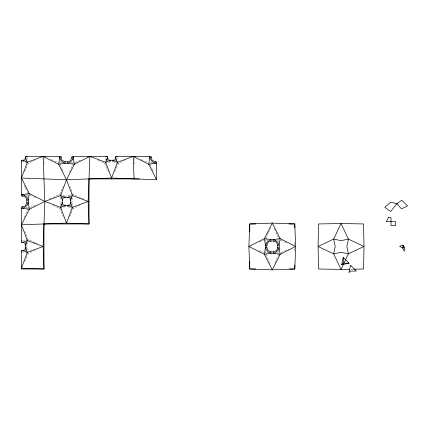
<?xml version="1.0" encoding="UTF-8"?>
<svg xmlns="http://www.w3.org/2000/svg" width="429" height="429" viewBox="0 0 429 429"><rect width="100%" height="100%" fill="white"/><g stroke="black" fill="none" stroke-linecap="round" stroke-linejoin="round"><path stroke-width="0.32" stroke-dasharray="2.15 1.61" d="M26.689 248.257L26.796 247.726A6.982 6.982 0 0 0 26.796 245.222L26.652 244.541M61.267 203.233L61.159 202.724A6.982 6.982 0 0 1 61.149 200.171L61.293 199.496M71.734 203.212L71.841 202.676A6.982 6.982 0 0 0 71.847 200.171L71.702 199.496M26.786 247.774L27.477 250.225M71.836 202.724L72.528 205.18M26.689 158.162L26.791 157.652L27.477 160.135M116.779 158.162L116.886 157.652L117.573 160.135M27.649 197.045L28.33 194.541M26.791 245.195L27.649 242.09M60.296 160.757L59.615 163.261L61.996 168.677M60.468 205.18L61.154 202.703M71.836 200.15L72.694 197.045M105.513 160.135L106.199 157.631L106.312 158.188M265.385 253.357L265.9 251.48M278.469 242.09L278.807 240.841M24.625 171.68L28.33 163.261L34.947 160.349M24.362 217.331L25.686 214.323M25.949 213.722L27.805 209.513M24.625 261.776L28.33 253.357L34.947 250.445M52.998 197.453L59.615 194.541L63.32 186.122M69.407 172.286L70.731 169.278M70.994 168.677L72.85 164.463M69.675 216.731L73.38 208.306L79.998 205.394M114.72 171.68L118.425 163.261L125.043 160.349M265.916 238.385L268.297 232.974M268.565 232.373L270.415 228.158M274.914 262.977L278.619 254.558M75.182 162.468L81.8 159.556M30.137 207.513L36.755 204.601M49.389 199.045L52.397 197.721M259.368 242.235L263.583 240.385M280.957 252.558L283.96 251.238M284.566 250.97L288.776 249.12M60.242 163.09L62.119 162.58M98.043 160.349L104.66 163.261L110.291 161.728A6.982 6.982 0 0 0 112.795 161.728L113.664 161.535M25.831 195.227L27.708 194.712M150.332 163.09L152.209 162.58M64.377 196.273L65.197 196.091A6.982 6.982 0 0 1 67.75 196.08L73.38 194.541L81.199 197.983M52.998 205.394L59.615 208.306L65.246 206.773A6.982 6.982 0 0 0 67.75 206.773L68.619 206.58M34.947 242.503L28.33 239.591L22.699 241.125L23.574 241.318M276.646 240.272L278.523 239.763M266.012 253.185L267.889 252.67M23.574 161.535L22.726 161.722L28.33 163.261M23.574 251.625L22.726 251.812L28.33 253.357M112.822 161.722L118.425 163.261M65.197 196.091L59.615 194.541M67.771 206.767L73.38 208.306M350.976 269.23L352.965 269.192M110.269 161.722L109.422 161.535M67.75 196.08L68.619 196.273M65.219 206.767L64.377 206.58M70.876 162.58L72.753 163.09M266.012 239.763L267.889 240.272M276.646 252.67L278.523 253.185M25.831 207.625L27.708 208.135M141.286 159.556L147.903 162.468M280.351 240.122L283.96 241.709M284.566 241.972L286.368 242.766M259.368 250.708L263.583 252.558M51.19 159.556L57.808 162.468M81.8 198.252L83.607 199.045M30.137 195.34L31.338 195.865M33.746 196.927L35.553 197.721M35.553 242.766L38.562 244.09M274.388 228.759L278.357 237.784M265.916 254.558L269.884 263.583M150.236 164.463L152.091 168.677M152.354 169.278L153.679 172.286M104.66 163.261L108.365 171.68M62.264 169.278L63.583 172.286M69.675 186.122L73.38 194.541M59.615 208.306L63.32 216.731M24.362 185.521L25.155 187.323M25.418 187.923L27.805 193.34M24.625 231.167L28.33 239.591M278.469 250.852L278.807 252.102M265.385 239.591L265.9 241.468M73.037 162.012L73.38 163.261M60.296 197.045L61.149 200.177M27.992 207.057L28.33 208.306M294.793 242.498L294.793 245.147M294.793 248.461L294.793 250.445M134.068 158.365L134.068 164.328M43.973 158.365L43.973 164.328"/><path stroke-width="0.64" d="M25.005 205.995L22.699 206.773A6.993 6.993 0 0 1 21.45 206.885L21.45 242.53A5.373 5.373 0 0 1 22.523 242.642L24.995 242.927L25.279 245.399A5.362 5.362 0 0 1 25.284 247.544L24.995 250.016L22.523 250.305A5.373 5.373 0 0 1 21.45 250.413L21.45 268.994L43.973 268.994L43.131 246.471L44.82 201.426L43.131 156.381L27.354 162.285L22.523 160.21A5.373 5.373 0 0 1 21.45 160.323L21.45 195.967A6.993 6.993 0 0 1 22.699 196.08L24.539 196.605L25.692 197.431M25.279 247.544L27.354 252.375L21.45 268.152L43.973 268.994L43.973 223.949L89.017 223.949L88.176 201.426L89.865 156.381L105.641 162.285L110.468 160.21A5.362 5.362 0 0 0 112.618 160.21L115.09 159.926L115.374 157.454A5.373 5.373 0 0 0 115.487 156.381L151.131 156.381A6.993 6.993 0 0 0 151.244 157.631L152.022 159.931M22.699 196.08L22.876 194.562L29.311 193.565L44.82 201.426L60.591 207.33L65.422 205.255A5.362 5.362 0 0 0 67.573 205.26L70.04 204.971L70.329 202.499A5.362 5.362 0 0 0 70.329 200.354L70.04 197.882L67.573 197.592A5.362 5.362 0 0 0 65.422 197.592L62.95 197.882L62.666 200.354A5.362 5.362 0 0 0 62.666 202.499L62.95 204.971L65.422 205.255M70.05 160.95L67.782 161.717A6.982 6.982 0 0 1 65.246 161.728L65.069 163.24L58.639 164.237L43.131 156.381M152.375 160.403L155.293 161.717L155.159 163.24L148.729 164.237L133.221 156.381L117.449 162.285L112.618 160.21M275.826 251.04L273.52 251.818A6.982 6.982 0 0 1 271.015 251.818L270.838 253.335L264.409 254.333L248.9 246.471L249.742 223.949L272.27 223.107L294.793 223.949L295.635 246.471L294.793 268.994L272.27 269.841L249.742 268.994L248.9 246.471L264.409 238.61L270.838 239.613A8.752 8.752 0 0 1 273.697 239.607L280.126 238.61L295.635 246.471L280.126 254.333L273.697 253.335A8.752 8.752 0 0 1 270.838 253.335L268.919 252.268M268.731 241.892L270.983 241.13A6.982 6.982 0 0 1 273.52 241.125L273.697 239.613L275.616 240.68M62.666 200.354L60.591 195.522L66.495 179.746L74.356 164.237L73.359 157.808L71.836 157.674A6.993 6.993 0 0 0 71.959 156.381L107.604 156.381A5.373 5.373 0 0 0 107.711 157.454L108.001 159.926L110.468 160.21M25.477 205.641L26.796 202.676A6.982 6.982 0 0 0 26.796 200.171L26.04 197.903M267.696 250.027L266.929 247.753A6.982 6.982 0 0 1 266.918 245.222L267.449 243.382L268.275 242.229M276.265 250.713L277.086 249.56L277.617 247.726A6.982 6.982 0 0 0 277.617 245.222L276.861 242.948M26.791 202.719L28.314 202.853L29.311 209.288L21.45 224.791L27.354 240.567L25.279 245.399M71.836 157.674L70.522 160.591M341.699 264.752L343.248 257.379L349.067 263.202L341.699 264.752L343.291 263.154L343.248 257.379M402.697 247.946L403.582 245.479L404.172 247.635L402.697 247.946L399.581 246.471L402.697 244.997L403.008 246.471L403.458 245.828L404.906 249.506L404.172 251.062L402.697 247.946L403.458 245.828M27.241 204.778L28.314 202.853A8.752 8.752 0 0 0 28.314 199.994L29.311 193.565L21.45 178.056L27.354 162.285L25.279 157.454A5.373 5.373 0 0 0 25.391 156.381L61.036 156.381A6.993 6.993 0 0 0 61.149 157.631L61.926 159.931M66.495 223.949L66.495 223.107L72.399 207.33L70.329 202.499M111.545 178.904L111.545 178.056L117.449 162.285L115.374 157.454M62.666 202.499L60.591 207.33L66.495 223.107L89.017 223.949L89.017 178.904L139.366 178.904M70.329 200.354L72.399 195.522L66.495 179.746L58.639 164.237L59.636 157.808A8.762 8.762 0 0 1 59.518 156.381M107.711 157.454L105.641 162.285L111.545 178.056L156.59 179.746L156.59 161.84A6.993 6.993 0 0 1 155.341 161.722L155.341 161.728M343.591 264.028L341.039 269.417L318.516 268.994L318.093 246.471L318.516 223.949L341.039 223.525L363.561 223.949L363.985 246.471L363.561 268.994L353.625 269.181M344.16 262.827L348.412 253.845L346.863 246.471L348.412 239.103L341.039 223.525L333.671 239.103L335.215 246.471L333.671 253.845L341.039 269.417L349.651 269.256M72.292 159.727L73.359 157.808A8.762 8.762 0 0 0 73.477 156.381M266.473 243.125L265.406 245.045A8.752 8.752 0 0 0 265.406 247.903L264.409 254.333L272.27 269.841L280.126 254.333L279.129 247.903A8.752 8.752 0 0 0 279.129 245.045L280.126 238.61L272.27 223.107L264.409 238.61L265.406 245.045L266.924 245.222M278.062 249.823L279.129 247.903L277.617 247.726M89.865 156.381L74.356 164.237L67.927 163.24A8.752 8.752 0 0 1 65.069 163.24L63.149 162.173M42.771 156.907L43.973 156.381L45.179 156.907M87.816 156.907L89.017 156.381L90.224 156.907M132.861 156.907L134.068 156.381L135.269 156.907M67.573 197.592L72.399 195.522L88.176 201.426L89.017 201.426M22.523 242.642L27.354 240.567L43.131 246.471L43.973 246.471M88.176 201.426L72.399 207.33L67.573 205.255M43.131 246.471L27.354 252.375L22.523 250.305M67.75 161.728L67.927 163.24L69.026 162.671A7.701 5.899 -45 0 0 72.372 159.776M270.983 241.13L270.838 239.613L269.739 240.181A7.701 5.899 -45 0 0 266.393 243.077M61.149 157.631L59.636 157.808L60.205 158.907A7.701 5.899 45 0 0 63.101 162.253M151.244 157.631L149.726 157.808L148.729 164.237L156.59 179.746M26.796 200.177L28.314 199.994L27.746 198.895A7.701 5.899 45 0 0 24.844 195.554M277.617 245.222L279.129 245.045L278.56 243.94A7.701 5.899 45 0 0 275.665 240.599M266.929 247.753L265.406 247.903L265.975 249.002A7.701 5.899 45 0 0 268.87 252.343M111.545 178.056L66.495 179.746L21.45 178.056M21.45 224.791L66.495 223.107M255.705 223.949L249.742 223.949L249.742 231.896M288.83 223.949L294.793 223.949L294.793 227.922M255.705 268.994L249.742 268.994L249.742 261.706M289.495 268.994L294.793 268.994L294.793 265.02M343.291 263.154L349.067 263.202M22.523 160.21L24.995 159.926L25.279 157.454M65.224 161.722L62.291 160.414M273.52 241.125L275.359 241.656L276.512 242.476M271.015 251.818L268.061 250.509M65.422 197.592L60.591 195.522L44.82 201.426L29.311 209.288L22.876 208.285A8.762 8.762 0 0 1 21.45 208.403M153.239 162.173L155.159 163.24A8.762 8.762 0 0 0 156.59 163.358M24.802 195.629L22.876 194.562A8.762 8.762 0 0 0 21.45 194.444M273.52 251.818L273.697 253.335L274.796 252.767A7.701 5.899 -45 0 0 278.142 249.866M22.699 206.773L22.876 208.285L23.981 207.716A7.701 5.899 -45 0 0 27.322 204.821M133.221 156.381L134.068 178.904M153.196 162.253A7.701 5.899 45 0 1 150.289 158.912L149.726 157.808A8.762 8.762 0 0 1 149.608 156.381M25.981 250.161A3.845 3.845 0 0 1 25.826 250.354M25.826 242.589A3.845 3.845 0 0 1 26.362 243.431M107.17 160.264A3.845 3.845 0 0 1 106.633 159.416M116.071 160.065A3.845 3.845 0 0 1 115.921 160.264M70.871 197.544A3.845 3.845 0 0 1 71.407 198.386M61.969 197.737A3.845 3.845 0 0 1 62.119 197.544M62.119 205.309A3.845 3.845 0 0 1 61.588 204.467M71.026 205.11A3.845 3.845 0 0 1 70.871 205.309M25.981 160.065A3.845 3.845 0 0 1 25.826 160.264M117.004 156.381A6.993 6.993 0 0 1 116.994 156.767M106.092 156.767A6.993 6.993 0 0 1 106.081 156.381M26.909 156.381A6.993 6.993 0 0 1 26.898 156.767M21.686 251.93A6.993 6.993 0 0 1 21.45 251.93M21.45 241.012A6.993 6.993 0 0 1 21.686 241.018M21.686 161.835A6.993 6.993 0 0 1 21.45 161.84M350.531 265.251L348.981 272.619L350.579 271.026L356.354 271.074L350.531 265.251M388.401 217.594L386.32 221.67L395.635 221.67L395.635 225.515L390.996 225.515L390.996 217.578L388.401 217.594M396.916 203.7L390.594 211.502L384.786 207.245L390.91 202.161L396.916 203.7L401.48 208.837L407.55 205.984L401.775 200.284L396.916 203.7M333.671 239.103L318.093 246.471L333.671 253.845L341.039 252.295L348.412 253.845L363.985 246.471L348.412 239.103L341.039 240.648L333.671 239.103"/></g></svg>
